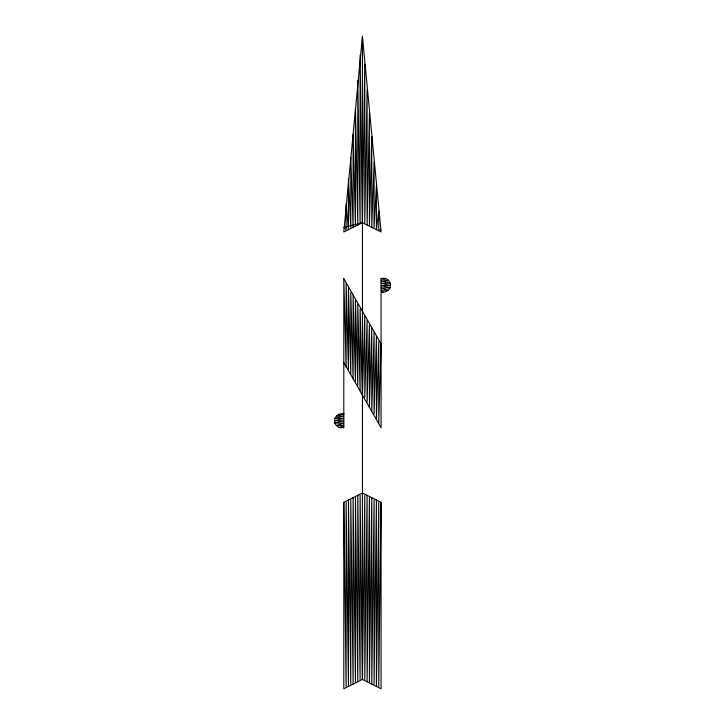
<?xml version="1.0" encoding="UTF-8"?>
<svg xmlns="http://www.w3.org/2000/svg" width="725" height="725" viewBox="0 0 725 725"><rect width="100%" height="100%" fill="white"/><g stroke="black" fill="none" stroke-linecap="round" stroke-linejoin="round"><path stroke-width="1.09" d="M343.795 502.325L346.124 686.421L346.124 502.325L348.453 686.421L348.453 499.987L350.791 684.092L350.791 499.987L353.12 684.092L353.12 497.658L355.449 681.763L355.449 497.658L357.778 681.763L357.778 495.329L360.108 679.425L360.108 495.329L362.437 679.425L364.766 495.329L364.766 679.425L367.104 495.329L367.104 681.763L369.433 497.658L369.433 681.763L371.762 497.658L371.762 684.092L374.091 499.987L374.091 684.092L376.42 499.987L376.42 686.421L378.749 502.325L378.749 686.421L381.078 502.325L362.437 493L343.795 502.325L343.795 688.75L362.437 679.425L381.078 688.75L381.078 502.325M362.437 222.675L360.108 54.892L360.108 222.675L357.778 80.529L357.778 225.013L355.449 108.487L355.449 225.013L353.12 134.125L353.12 227.342L350.791 157.425L350.791 227.342L348.453 178.404L348.453 229.671L346.124 204.033L346.124 229.671L343.795 227.342L362.437 222.675L381.078 232L362.437 36.25L343.795 232L362.437 222.675L364.766 64.217L364.766 222.675L367.104 89.846L367.104 225.013L369.433 113.154L369.433 225.013L371.762 136.454L371.762 227.342L374.091 162.092L374.091 227.342L376.42 185.392L376.42 229.671L378.749 211.029L378.749 229.671L381.078 229.671M339.137 427.75L343.795 425.421L336.808 425.421L343.795 423.092L334.479 423.092L343.795 420.763L334.479 420.763L343.795 418.425L334.479 418.425L343.795 416.096L336.808 416.096L343.795 413.767M343.795 362.5L381.078 427.75L381.078 278.608L388.074 280.938L381.078 280.938L390.403 283.267L381.078 283.267L390.403 285.596L381.078 285.596L390.403 287.925L381.078 287.925L388.074 290.263L381.078 290.263L383.416 292.592M343.795 278.608L381.078 343.858L378.749 423.092L378.749 341.529L376.42 418.425L376.42 336.862L374.091 413.767L374.091 332.204L371.762 411.438L371.762 327.546L369.433 406.779L369.433 325.217L367.104 402.112L367.104 320.55L364.766 397.454L364.766 315.892L362.437 395.125L360.108 308.904L360.108 390.467L357.778 304.237L357.778 385.8L355.449 299.579L355.449 381.142L353.12 294.921L353.12 378.812L350.791 292.592L350.791 374.154L348.453 287.925L348.453 369.487L346.124 283.267L346.124 367.158L343.795 278.608L343.795 427.75M362.437 36.25L362.437 679.425M381.078 278.608A6.987 6.987 0 0 1 390.53 285.025A6.987 6.987 0 0 1 381.323 291.785M343.677 427.388A6.987 6.987 0 0 1 334.479 420.627A6.987 6.987 0 0 1 343.922 414.211"/></g></svg>
